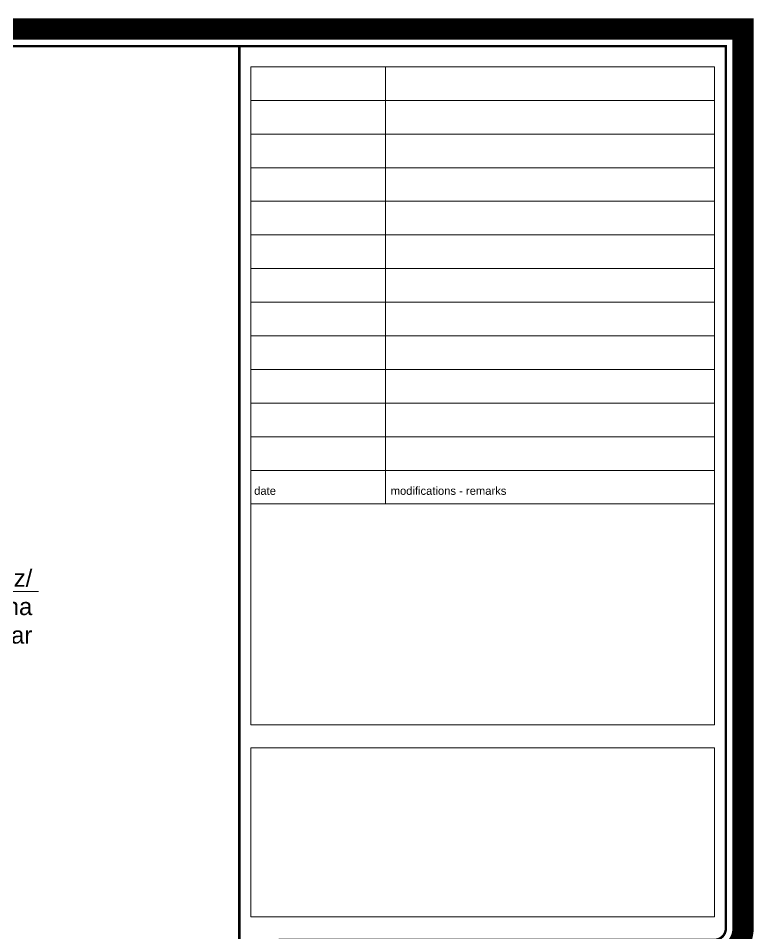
# Model space of a CAD drawing. Header units: millimetres. Extents: x 54215 to 67697, y 23496 to 56611.
# Drawn here: x 60266.1 to 60523.9, y 32440.2 to 32761.5 of the extents above; entities that cross this region are included whole.
import ezdxf

# ---------------------------------------------------------------- set-up
doc = ezdxf.new("R2010")
doc.units = ezdxf.units.MM
doc.layers.add('no3_lejand', color=255, linetype='Continuous', lineweight=13)
doc.layers.add('no3_yazı duvar', color=152, linetype='Continuous', lineweight=0)
doc.styles.add('AT-ARIAL', font='arial.ttf')
doc.styles.get("Standard").update_dxf_attribs({"font": 'arial.ttf'})

msp = doc.modelspace()

# ---------------------------------------------------------------- linework, layer by layer
at = {"layer": 'no3_lejand', "color": 250}
for p, q in [((60394.827, 32744.436), (60394.827, 32591.035)), ((60347.598, 32732.636), (60510.158, 32732.636)), ((60347.598, 32720.836), (60510.158, 32720.836)), ((60347.598, 32709.036), (60510.158, 32709.036)), ((60347.598, 32697.236), (60510.158, 32697.236)), ((60347.598, 32685.436), (60510.158, 32685.436)), ((60347.598, 32673.636), (60510.158, 32673.636)), ((60347.598, 32661.835), (60510.158, 32661.835)), ((60347.598, 32650.035), (60510.158, 32650.035)), ((60347.598, 32638.235), (60510.158, 32638.235)), ((60347.598, 32626.435), (60510.158, 32626.435)), ((60347.598, 32614.635), (60510.158, 32614.635)), ((60347.598, 32602.835), (60510.158, 32602.835)), ((60347.598, 32591.035), (60510.158, 32591.035))]:
    msp.add_line(p, q, dxfattribs=at)
at = {"layer": 'no3_lejand', "color": 254}
for p, q in [((60347.598, 32505.462), (60347.598, 32446.122)), ((60510.158, 32505.462), (60347.598, 32505.462)), ((60510.158, 32505.462), (60510.158, 32446.122)), ((60510.158, 32446.122), (60347.598, 32446.122))]:
    msp.add_line(p, q, dxfattribs=at)
at = {"layer": 'no3_lejand', "color": 1, "const_width": 7.466}
msp.add_lwpolyline([(60520.193, 32177.727), (58996.843, 32177.727), (58996.843, 32757.727), (60520.193, 32757.727), (60520.193, 32442.108, -0.4142136), (60510.158, 32432.073), (60358.636, 32432.073, 0.4142136), (60354.622, 32428.06), (60354.622, 32330.525, 0.4142136), (60358.636, 32326.511), (60510.158, 32326.511, -0.4142136), (60520.193, 32316.476), (60520.193, 32177.727)], format="xyb", dxfattribs=at)
at = {"layer": 'no3_lejand', "color": 252, "const_width": 0.854}
msp.add_lwpolyline([(60514.172, 32442.108, -0.4142136), (60510.158, 32438.094), (60358.636, 32438.094, 0.4142136), (60348.601, 32428.06), (60348.601, 32330.525, 0.4142136), (60358.636, 32320.49), (60510.158, 32320.49, -0.4142136), (60514.172, 32316.476), (60514.172, 32183.748), (59002.863, 32183.748), (59002.863, 32751.707), (60514.172, 32751.707), (60514.172, 32442.108)], format="xyb", dxfattribs=at)
msp.add_lwpolyline([(60343.584, 32183.748), (60343.584, 32751.707)], dxfattribs=at)
at = {"layer": 'no3_lejand', "color": 250}
msp.add_lwpolyline([(60510.158, 32591.035), (60347.598, 32591.035), (60347.598, 32744.436), (60510.158, 32744.436)], close=True, dxfattribs=at)
msp.add_lwpolyline([(60347.598, 32591.035), (60347.598, 32513.489), (60510.158, 32513.489), (60510.158, 32591.035)], dxfattribs=at)
at = {"layer": 'no3_yazı duvar'}
msp.add_lwpolyline([(60114.767, 32532.012), (60170.238, 32560.331), (60273.219, 32560.331)], dxfattribs=at)

# ---------------------------------------------------------------- texts
at = {"layer": 'no3_lejand', "color": 252, "attachment_point": 1, "style": 'AT-ARIAL'}
for s, insert, char_height, width in [('date', (60348.796, 32597.06), 2.8097, 11.29718), ('modifications - remarks', (60396.652, 32597.06), 2.80969, 59.99468)]:
    msp.add_mtext(s, dxfattribs=dict(at, insert=insert, char_height=char_height, width=width))
at = {"layer": 'no3_yazı duvar', "insert": (60271.007, 32568.045), "char_height": 6, "width": 111.81956, "attachment_point": 3}
msp.add_mtext('18mm mdf üzeri açık ceviz/ ral 9001/ eskitme ayna kaplama levhalar', dxfattribs=at)

doc.saveas('drawing.dxf')
